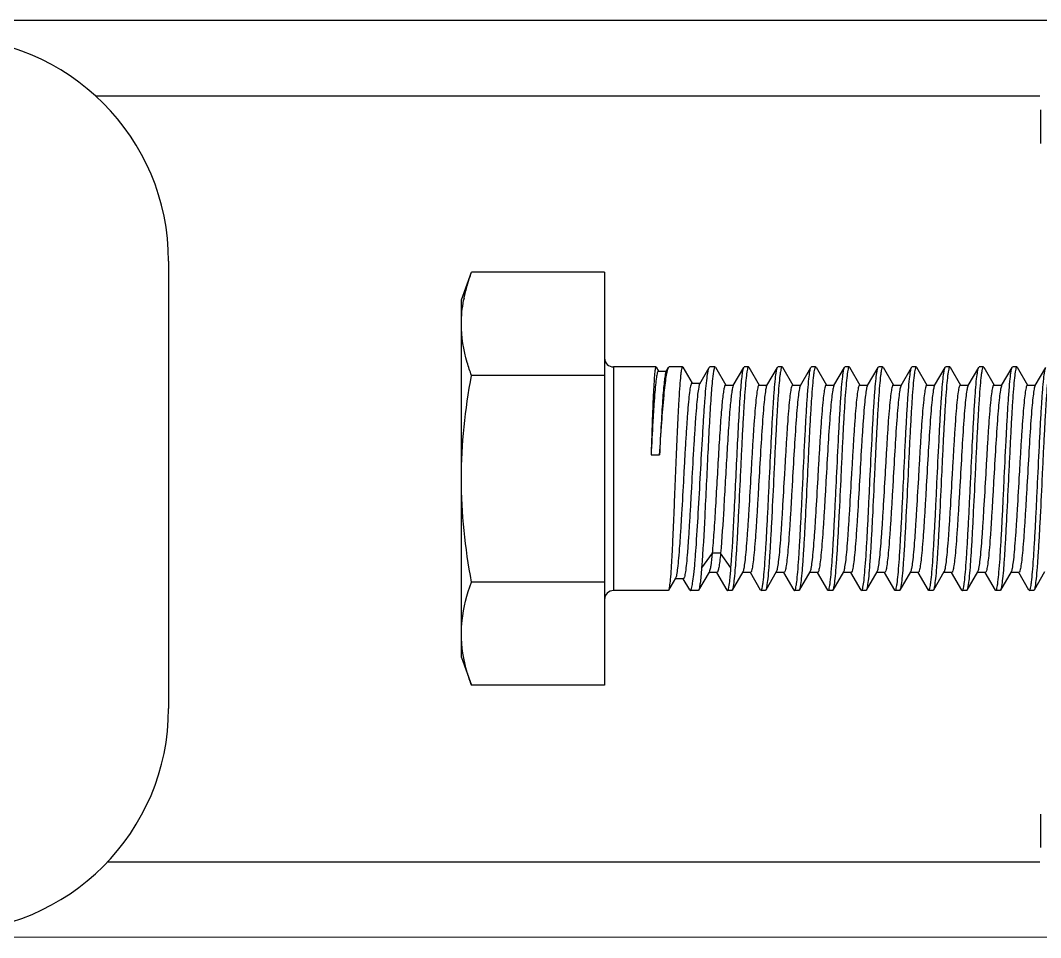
# Model space of a CAD drawing. Extents: x 27938 to 1507990, y 110129 to 923079.
# Drawn here: x 483823.4 to 484196.5, y 358025.1 to 358360.5 of the extents above; entities that cross this region are included whole.
import ezdxf

# ---------------------------------------------------------------- set-up
doc = ezdxf.new("R2010")
doc.units = 0
doc.header["$LTSCALE"] = 1000
doc.header["$MEASUREMENT"] = 0

msp = doc.modelspace()

# ---------------------------------------------------------------- linework, layer by layer
for p, q in [((484499.09, 358360.52), (483505.55, 358360.51)), ((484196.22, 358332.79), (483851.04, 358332.79)), ((484196.52, 358327.81), (484196.52, 358315.54)), ((483877.63, 358272.44), (483877.63, 358108.89)), ((483984.72, 358258.3), (483988.4, 358268.42)), ((484037.05, 358268.42), (483988.4, 358268.42)), ((484037.05, 358268.42), (484037.05, 358117.34)), ((483984.72, 358127.46), (483984.72, 358258.3)), ((484040.33, 358233.76), (484040.33, 358151.99)), ((484055.82, 358233.76), (484040.33, 358233.76)), ((484055.82, 358233.76), (484040.33, 358233.76)), ((484055.82, 358233.76), (484055.81, 358233.76)), ((484055.9, 358233.7), (484055.82, 358233.76)), ((484055.9, 358233.7), (484056.75, 358232.23)), ((484059.59, 358232.05), (484060.44, 358233.52)), ((484060.44, 358233.52), (484060.72, 358233.76)), ((484065.56, 358233.76), (484060.72, 358233.76)), ((484065.56, 358233.76), (484060.72, 358233.76)), ((484065.56, 358233.76), (484065.54, 358233.76)), ((484065.69, 358233.65), (484065.56, 358233.76)), ((484065.69, 358233.65), (484069.08, 358227.82)), ((484071.86, 358227.65), (484075.31, 358233.59)), ((484075.31, 358233.59), (484075.51, 358233.76)), ((484077.43, 358233.76), (484075.51, 358233.76)), ((484077.43, 358233.76), (484075.51, 358233.76)), ((484077.59, 358233.63), (484077.43, 358233.76)), ((484077.59, 358233.63), (484081.37, 358227.14)), ((484084.15, 358226.97), (484088, 358233.62)), ((484088, 358233.62), (484088.16, 358233.76)), ((484089.7, 358233.76), (484088.16, 358233.76)), ((484089.7, 358233.76), (484088.16, 358233.76)), ((484089.7, 358233.76), (484089.68, 358233.76)), ((484089.86, 358233.63), (484089.7, 358233.76)), ((484089.86, 358233.63), (484093.63, 358227.14)), ((484096.41, 358226.97), (484100.27, 358233.62)), ((484100.27, 358233.62), (484100.43, 358233.76)), ((484101.97, 358233.76), (484100.43, 358233.76)), ((484101.97, 358233.76), (484100.43, 358233.76)), ((484101.97, 358233.76), (484101.94, 358233.76)), ((484102.13, 358233.63), (484101.97, 358233.76)), ((484102.13, 358233.63), (484105.9, 358227.14)), ((484108.68, 358226.97), (484112.53, 358233.62)), ((484112.53, 358233.62), (484112.7, 358233.76)), ((484114.23, 358233.76), (484112.7, 358233.76)), ((484114.23, 358233.76), (484112.7, 358233.76)), ((484114.23, 358233.76), (484114.21, 358233.76)), ((484114.39, 358233.63), (484114.23, 358233.76)), ((484114.39, 358233.63), (484118.17, 358227.14)), ((484120.95, 358226.97), (484124.8, 358233.62)), ((484124.8, 358233.62), (484124.96, 358233.76)), ((484126.5, 358233.76), (484124.96, 358233.76)), ((484126.5, 358233.76), (484124.96, 358233.76)), ((484126.5, 358233.76), (484126.48, 358233.76)), ((484126.66, 358233.63), (484126.5, 358233.76)), ((484126.66, 358233.63), (484130.43, 358227.14)), ((484133.21, 358226.97), (484137.07, 358233.62)), ((484137.07, 358233.62), (484137.23, 358233.76)), ((484138.76, 358233.76), (484137.23, 358233.76)), ((484138.76, 358233.76), (484137.23, 358233.76)), ((484138.76, 358233.76), (484138.74, 358233.76)), ((484138.93, 358233.63), (484138.76, 358233.76)), ((484138.93, 358233.63), (484142.7, 358227.14)), ((484145.48, 358226.97), (484149.33, 358233.62)), ((484149.33, 358233.62), (484149.49, 358233.76)), ((484151.03, 358233.76), (484149.49, 358233.76)), ((484151.03, 358233.76), (484149.49, 358233.76)), ((484151.03, 358233.76), (484151.01, 358233.76)), ((484151.19, 358233.63), (484151.03, 358233.76)), ((484151.19, 358233.63), (484154.97, 358227.14)), ((484157.74, 358226.97), (484161.6, 358233.62)), ((484161.6, 358233.62), (484161.76, 358233.76)), ((484163.3, 358233.76), (484161.76, 358233.76)), ((484163.3, 358233.76), (484161.76, 358233.76)), ((484163.3, 358233.76), (484163.28, 358233.76)), ((484163.46, 358233.63), (484163.3, 358233.76)), ((484163.46, 358233.63), (484167.23, 358227.14)), ((484170.01, 358226.97), (484173.87, 358233.62)), ((484173.87, 358233.62), (484174.03, 358233.76)), ((484175.56, 358233.76), (484174.03, 358233.76)), ((484175.56, 358233.76), (484174.03, 358233.76)), ((484175.56, 358233.76), (484175.54, 358233.76)), ((484175.72, 358233.63), (484175.56, 358233.76)), ((484175.72, 358233.63), (484179.5, 358227.14)), ((484182.28, 358226.97), (484186.13, 358233.62)), ((484186.13, 358233.62), (484186.29, 358233.76)), ((484187.83, 358233.76), (484186.29, 358233.76)), ((484187.83, 358233.76), (484186.29, 358233.76)), ((484187.83, 358233.76), (484187.81, 358233.76)), ((484187.99, 358233.63), (484187.83, 358233.76)), ((484187.99, 358233.63), (484191.76, 358227.14)), ((484194.54, 358226.97), (484198.4, 358233.62)), ((484037.05, 358230.65), (483988.4, 358230.65)), ((484056.69, 358232.19), (484059.67, 358232.19)), ((484068.99, 358227.82), (484071.96, 358227.82)), ((484081.27, 358227.14), (484084.24, 358227.14)), ((484093.54, 358227.14), (484096.51, 358227.14)), ((484096.41, 358226.97), (484096.34, 358226.82)), ((484105.81, 358227.14), (484108.78, 358227.14)), ((484108.68, 358226.97), (484108.6, 358226.81)), ((484118.07, 358227.14), (484121.04, 358227.14)), ((484120.95, 358226.97), (484120.86, 358226.8)), ((484130.34, 358227.14), (484133.31, 358227.14)), ((484142.6, 358227.14), (484145.57, 358227.14)), ((484145.48, 358226.97), (484145.39, 358226.78)), ((484154.87, 358227.14), (484157.84, 358227.14)), ((484157.74, 358226.97), (484157.65, 358226.77)), ((484167.14, 358227.14), (484170.11, 358227.14)), ((484170.01, 358226.97), (484169.91, 358226.77)), ((484179.4, 358227.14), (484182.37, 358227.14)), ((484182.28, 358226.97), (484182.18, 358226.76)), ((484191.67, 358227.14), (484194.64, 358227.14)), ((484194.54, 358226.97), (484194.44, 358226.75)), ((484054.09, 358201.58), (484057.16, 358201.58)), ((484076.41, 358165.6), (484072.57, 358160.33)), ((484079.48, 358165.6), (484076.41, 358165.6)), ((484083.3, 358160.33), (484079.48, 358165.6)), ((484075.33, 358158.76), (484071.47, 358152.12)), ((484087.6, 358158.78), (484083.73, 358152.13)), ((484099.86, 358158.78), (484095.99, 358152.13)), ((484112.13, 358158.78), (484108.26, 358152.13)), ((484124.4, 358158.78), (484120.53, 358152.13)), ((484136.66, 358158.78), (484132.79, 358152.13)), ((484148.93, 358158.78), (484145.06, 358152.13)), ((484161.19, 358158.78), (484157.32, 358152.13)), ((484173.46, 358158.78), (484169.59, 358152.13)), ((484185.73, 358158.78), (484181.86, 358152.13)), ((484197.99, 358158.78), (484194.12, 358152.13)), ((484037.05, 358155.11), (483988.4, 358155.11)), ((484063.02, 358156.46), (484060.47, 358152.08)), ((484065.9, 358156.3), (484062.93, 358156.3)), ((484068.2, 358152.19), (484065.84, 358156.26)), ((484078.2, 358158.59), (484075.23, 358158.59)), ((484081.85, 358152.13), (484078.11, 358158.59)), ((484090.47, 358158.61), (484087.5, 358158.61)), ((484094.14, 358152.13), (484090.38, 358158.61)), ((484102.74, 358158.61), (484099.77, 358158.61)), ((484106.4, 358152.13), (484102.64, 358158.61)), ((484115, 358158.61), (484112.03, 358158.61)), ((484118.67, 358152.13), (484114.91, 358158.61)), ((484127.27, 358158.61), (484124.3, 358158.61)), ((484130.93, 358152.13), (484127.18, 358158.61)), ((484127.38, 358158.66), (484127.27, 358158.61)), ((484139.54, 358158.61), (484136.57, 358158.61)), ((484143.2, 358152.13), (484139.44, 358158.61)), ((484151.8, 358158.61), (484148.83, 358158.61)), ((484155.47, 358152.13), (484151.71, 358158.61)), ((484164.07, 358158.61), (484161.1, 358158.61)), ((484167.73, 358152.13), (484163.97, 358158.61)), ((484176.34, 358158.61), (484173.37, 358158.61)), ((484180, 358152.13), (484176.24, 358158.61)), ((484188.6, 358158.61), (484185.63, 358158.61)), ((484192.27, 358152.13), (484188.51, 358158.61)), ((484060.37, 358151.99), (484040.33, 358151.99)), ((484060.37, 358151.99), (484040.33, 358151.99)), ((484060.47, 358152.08), (484060.37, 358151.99)), ((484068.2, 358152.19), (484068.43, 358151.99)), ((484071.31, 358151.99), (484068.43, 358151.99)), ((484071.31, 358151.99), (484068.43, 358151.99)), ((484071.47, 358152.12), (484071.31, 358151.99)), ((484081.85, 358152.13), (484082.02, 358151.99)), ((484083.57, 358151.99), (484082.02, 358151.99)), ((484083.57, 358151.99), (484082.02, 358151.99)), ((484083.73, 358152.13), (484083.57, 358151.99)), ((484094.14, 358152.13), (484094.3, 358151.99)), ((484095.83, 358151.99), (484094.3, 358151.99)), ((484095.83, 358151.99), (484094.3, 358151.99)), ((484094.3, 358151.99), (484094.32, 358151.99)), ((484095.99, 358152.13), (484095.83, 358151.99)), ((484106.4, 358152.13), (484106.56, 358151.99)), ((484108.1, 358151.99), (484106.56, 358151.99)), ((484108.1, 358151.99), (484106.56, 358151.99)), ((484106.56, 358151.99), (484106.59, 358151.99)), ((484108.26, 358152.13), (484108.1, 358151.99)), ((484118.67, 358152.13), (484118.83, 358151.99)), ((484120.37, 358151.99), (484118.83, 358151.99)), ((484120.37, 358151.99), (484118.83, 358151.99)), ((484118.83, 358151.99), (484118.85, 358151.99)), ((484120.42, 358152), (484120.37, 358151.99)), ((484120.47, 358152.05), (484120.42, 358152)), ((484120.53, 358152.13), (484120.47, 358152.05)), ((484130.93, 358152.13), (484131.1, 358151.99)), ((484131.1, 358151.99), (484131.15, 358152)), ((484132.63, 358151.99), (484131.1, 358151.99)), ((484131.15, 358152), (484131.2, 358152.05)), ((484132.63, 358151.99), (484131.2, 358151.99)), ((484132.79, 358152.13), (484132.63, 358151.99)), ((484143.2, 358152.13), (484143.36, 358151.99)), ((484144.9, 358151.99), (484143.36, 358151.99)), ((484144.9, 358151.99), (484143.36, 358151.99)), ((484143.36, 358151.99), (484143.38, 358151.99)), ((484145.06, 358152.13), (484144.9, 358151.99)), ((484155.47, 358152.13), (484155.63, 358151.99)), ((484157.16, 358151.99), (484155.63, 358151.99)), ((484157.16, 358151.99), (484155.63, 358151.99)), ((484155.63, 358151.99), (484155.65, 358151.99)), ((484157.32, 358152.13), (484157.16, 358151.99)), ((484167.73, 358152.13), (484167.89, 358151.99)), ((484169.43, 358151.99), (484167.89, 358151.99)), ((484169.43, 358151.99), (484167.89, 358151.99)), ((484167.89, 358151.99), (484167.92, 358151.99)), ((484169.59, 358152.13), (484169.43, 358151.99)), ((484180, 358152.13), (484180.16, 358151.99)), ((484181.7, 358151.99), (484180.16, 358151.99)), ((484181.7, 358151.99), (484180.16, 358151.99)), ((484180.16, 358151.99), (484180.18, 358151.99)), ((484181.86, 358152.13), (484181.7, 358151.99)), ((484192.27, 358152.13), (484192.43, 358151.99)), ((484193.96, 358151.99), (484192.43, 358151.99)), ((484193.96, 358151.99), (484192.43, 358151.99)), ((484192.43, 358151.99), (484192.45, 358151.99)), ((484194.12, 358152.13), (484193.96, 358151.99)), ((483984.72, 358127.46), (483988.4, 358117.34)), ((484037.05, 358117.34), (483988.4, 358117.34)), ((484196.52, 358070.21), (484196.52, 358057.95)), ((484196.26, 358052.69), (483855.26, 358052.69)), ((484498.57, 358025.24), (483505.55, 358025.05))]:
    msp.add_line(p, q)
for centre, radius, start, end in [((483795.86, 358272.44), 81.78, 0, 90), ((484037.51, 358248.51), 52.86, 168.6931, 169.4725), ((484040.33, 358237.03), 3.27, 180, 270), ((484040.33, 358148.72), 3.27, 90, 180), ((483795.86, 358108.89), 81.78, 270, 0)]:
    msp.add_arc(centre, radius, start, end)
for points, knots in [([(483985.67, 358258.88), (483986.16, 358261.3), (483987.03, 358264.5), (483988.12, 358267.63), (483988.4, 358268.42)], [0, 0, 0, 0, 0.746895, 1, 1, 1, 1]), ([(483988.4, 358230.65), (483987.84, 358232.19), (483985.81, 358238.29), (483984.72, 358244.75), (483984.72, 358249.53)], [0, 0, 0, 0, 0.255696, 1, 1, 1, 1]), ([(484055.81, 358233.76), (484055.74, 358233.74), (484055.66, 358233.47), (484055.56, 358233.05), (484055.46, 358232.27), (484055.3, 358230.74), (484055.12, 358228.14), (484054.91, 358224.3), (484054.7, 358219.58), (484054.5, 358214.09), (484054.29, 358208.01), (484054.16, 358203.77), (484054.09, 358201.58)], [0, 0, 0, 0, 0.006463, 0.021259, 0.044741, 0.076818, 0.165921, 0.286162, 0.434178, 0.605806, 0.79621, 1, 1, 1, 1]), ([(484057.16, 358201.58), (484057.42, 358205.53), (484057.93, 358212.76), (484058.6, 358221.29), (484059.18, 358226.88), (484059.56, 358229.91), (484059.95, 358232.03), (484060.23, 358233.16), (484060.44, 358233.52)], [0, 0, 0, 0, 0.369025, 0.676578, 0.797829, 0.893394, 0.961137, 1, 1, 1, 1]), ([(484065.54, 358233.76), (484065.45, 358233.74), (484065.32, 358233.4), (484065.17, 358232.83), (484065.02, 358231.83), (484064.78, 358229.85), (484064.5, 358226.53), (484064.19, 358221.67), (484063.87, 358215.75), (484063.56, 358208.99), (484063.25, 358201.65), (484062.93, 358193.98), (484062.62, 358186.27), (484062.32, 358178.81), (484062.01, 358171.86), (484061.72, 358165.67), (484061.41, 358160.49), (484061.16, 358156.47), (484060.81, 358153.84), (484060.69, 358152.45), (484060.47, 358152.08)], [0, 0, 0, 0, 0.003479, 0.011119, 0.023138, 0.039478, 0.084569, 0.144819, 0.218054, 0.30161, 0.392438, 0.487225, 0.582511, 0.674818, 0.760772, 0.837237, 0.901428, 0.951015, 0.984221, 1, 1, 1, 1]), ([(484068.86, 358152.68), (484069.06, 358153.32), (484069.36, 358155.05), (484069.76, 358158.22), (484070.15, 358162.5), (484070.72, 358169.98), (484071.38, 358180.85), (484072.14, 358194.68), (484072.79, 358206.38), (484073.32, 358215.17), (484073.71, 358220.83), (484074.1, 358225.59), (484074.45, 358229.32), (484074.84, 358231.85), (484075.08, 358233.2), (484075.31, 358233.59)], [0, 0, 0, 0, 0.024854, 0.064557, 0.117968, 0.183425, 0.34188, 0.519926, 0.695025, 0.774452, 0.845022, 0.904492, 0.95099, 0.983092, 1, 1, 1, 1]), ([(484077.43, 358233.76), (484077.35, 358233.76), (484077.19, 358233.5), (484077.13, 358233.29), (484077.09, 358233.12)], [0, 0, 0, 0, 0.316243, 1, 1, 1, 1]), ([(484083.3, 358160.33), (484083.82, 358166.91), (484084.35, 358177.52), (484085.07, 358192.19), (484085.63, 358203.99), (484086.19, 358214.78), (484086.67, 358222.7), (484087.09, 358227.8), (484087.36, 358230.52), (484087.65, 358232.36), (484087.83, 358233.33), (484088, 358233.62)], [0, 0, 0, 0, 0.269192, 0.433946, 0.599559, 0.751167, 0.875181, 0.923254, 0.96054, 0.986252, 1, 1, 1, 1]), ([(484089.68, 358233.76), (484089.58, 358233.74), (484089.43, 358233.41), (484089.27, 358232.84), (484089.09, 358231.85), (484088.82, 358229.89), (484088.51, 358226.6), (484088.15, 358221.78), (484087.79, 358215.91), (484087.43, 358209.21), (484087.07, 358201.92), (484086.58, 358191.79), (484086.11, 358181.78), (484085.61, 358172.24), (484085.25, 358166.04), (484084.88, 358160.81), (484084.55, 358156.72), (484084.17, 358153.98), (484083.97, 358152.54), (484083.73, 358152.13)], [0, 0, 0, 0, 0.003606, 0.011247, 0.023194, 0.039404, 0.084092, 0.143784, 0.216355, 0.299204, 0.389343, 0.483517, 0.670349, 0.756272, 0.83299, 0.897744, 0.948219, 0.982646, 1, 1, 1, 1]), ([(484094.32, 358151.99), (484094.41, 358152.01), (484094.57, 358152.35), (484094.73, 358152.92), (484094.91, 358153.9), (484095.17, 358155.86), (484095.48, 358159.15), (484095.84, 358163.97), (484096.2, 358169.84), (484096.57, 358176.53), (484096.93, 358183.82), (484097.42, 358193.95), (484097.89, 358203.97), (484098.39, 358213.5), (484098.75, 358219.71), (484099.12, 358224.93), (484099.44, 358229.03), (484099.83, 358231.76), (484100.03, 358233.21), (484100.27, 358233.62)], [0, 0, 0, 0, 0.00361, 0.011255, 0.023205, 0.039416, 0.084097, 0.143781, 0.216343, 0.299178, 0.3893, 0.483456, 0.670274, 0.756195, 0.832914, 0.897676, 0.948169, 0.98262, 1, 1, 1, 1]), ([(484101.94, 358233.76), (484101.85, 358233.74), (484101.7, 358233.41), (484101.54, 358232.84), (484101.36, 358231.85), (484101.09, 358229.89), (484100.78, 358226.6), (484100.42, 358221.78), (484100.06, 358215.92), (484099.7, 358209.22), (484099.33, 358201.92), (484098.85, 358191.79), (484098.37, 358181.78), (484097.87, 358172.24), (484097.51, 358166.04), (484097.15, 358160.81), (484096.82, 358156.72), (484096.43, 358153.98), (484096.23, 358152.54), (484095.99, 358152.13)], [0, 0, 0, 0, 0.003604, 0.011244, 0.023189, 0.039398, 0.084081, 0.143773, 0.216344, 0.29919, 0.389328, 0.483502, 0.67034, 0.756263, 0.832984, 0.89774, 0.948217, 0.982646, 1, 1, 1, 1]), ([(484106.59, 358151.99), (484106.68, 358152.01), (484106.83, 358152.35), (484106.99, 358152.92), (484107.17, 358153.9), (484107.44, 358155.86), (484107.75, 358159.15), (484108.11, 358163.97), (484108.47, 358169.84), (484108.83, 358176.54), (484109.2, 358183.83), (484109.68, 358193.95), (484110.16, 358203.97), (484110.66, 358213.5), (484111.01, 358219.71), (484111.38, 358224.93), (484111.71, 358229.03), (484112.1, 358231.76), (484112.3, 358233.21), (484112.53, 358233.62)], [0, 0, 0, 0, 0.003611, 0.011257, 0.023206, 0.039418, 0.084102, 0.143788, 0.216352, 0.299187, 0.389308, 0.483466, 0.670283, 0.7562, 0.832918, 0.897681, 0.948172, 0.982621, 1, 1, 1, 1]), ([(484114.21, 358233.76), (484114.11, 358233.74), (484113.96, 358233.41), (484113.8, 358232.84), (484113.62, 358231.85), (484113.36, 358229.89), (484113.04, 358226.6), (484112.69, 358221.78), (484112.33, 358215.92), (484111.96, 358209.22), (484111.6, 358201.92), (484111.11, 358191.79), (484110.64, 358181.78), (484110.14, 358172.24), (484109.78, 358166.04), (484109.41, 358160.81), (484109.09, 358156.72), (484108.7, 358153.98), (484108.5, 358152.54), (484108.26, 358152.13)], [0, 0, 0, 0, 0.003606, 0.011247, 0.023192, 0.039401, 0.084085, 0.143776, 0.216348, 0.299195, 0.38933, 0.483503, 0.670342, 0.756264, 0.832982, 0.897739, 0.948217, 0.982647, 1, 1, 1, 1]), ([(484118.85, 358151.99), (484118.95, 358152.01), (484119.1, 358152.35), (484119.26, 358152.92), (484119.44, 358153.9), (484119.7, 358155.86), (484120.02, 358159.15), (484120.37, 358163.97), (484120.73, 358169.84), (484121.1, 358176.54), (484121.46, 358183.83), (484121.95, 358193.95), (484122.42, 358203.97), (484122.92, 358213.5), (484123.28, 358219.71), (484123.65, 358224.93), (484123.97, 358229.03), (484124.36, 358231.76), (484124.56, 358233.21), (484124.8, 358233.62)], [0, 0, 0, 0, 0.00361, 0.011255, 0.023204, 0.039415, 0.0841, 0.143787, 0.21635, 0.299184, 0.389308, 0.483468, 0.670284, 0.7562, 0.83292, 0.897683, 0.948173, 0.982621, 1, 1, 1, 1]), ([(484126.48, 358233.76), (484126.38, 358233.74), (484126.23, 358233.41), (484126.07, 358232.84), (484125.89, 358231.85), (484125.62, 358229.89), (484125.31, 358226.61), (484124.95, 358221.79), (484124.59, 358215.92), (484124.23, 358209.22), (484123.87, 358201.93), (484123.38, 358191.8), (484122.91, 358181.78), (484122.41, 358172.25), (484122.05, 358166.04), (484121.68, 358160.81), (484121.35, 358156.72), (484120.96, 358153.98), (484120.76, 358152.54), (484120.53, 358152.13)], [0, 0, 0, 0, 0.003598, 0.011231, 0.023168, 0.039371, 0.084041, 0.143721, 0.216288, 0.299135, 0.389272, 0.483446, 0.670301, 0.756235, 0.832961, 0.897725, 0.94821, 0.982644, 1, 1, 1, 1]), ([(484131.2, 358152.05), (484131.3, 358152.16), (484131.43, 358152.55), (484131.71, 358153.75), (484132, 358156.14), (484132.35, 358159.93), (484132.7, 358164.88), (484133.06, 358170.82), (484133.42, 358177.53), (484133.77, 358184.77), (484134.25, 358194.77), (484134.72, 358204.62), (484135.21, 358213.97), (484135.57, 358220.04), (484135.93, 358225.14), (484136.25, 358229.14), (484136.63, 358231.81), (484136.83, 358233.22), (484137.07, 358233.62)], [0, 0, 0, 0, 0.005244, 0.014609, 0.045815, 0.092875, 0.154195, 0.22765, 0.310678, 0.400368, 0.493572, 0.677434, 0.761652, 0.836715, 0.899999, 0.949307, 0.982964, 1, 1, 1, 1]), ([(484138.74, 358233.76), (484138.65, 358233.74), (484138.49, 358233.41), (484138.34, 358232.84), (484138.16, 358231.85), (484137.89, 358229.89), (484137.58, 358226.6), (484137.22, 358221.78), (484136.86, 358215.91), (484136.5, 358209.21), (484136.13, 358201.92), (484135.65, 358191.79), (484135.17, 358181.78), (484134.67, 358172.24), (484134.31, 358166.04), (484133.94, 358160.81), (484133.62, 358156.72), (484133.23, 358153.98), (484133.03, 358152.54), (484132.79, 358152.13)], [0, 0, 0, 0, 0.003608, 0.011251, 0.0232, 0.039412, 0.0841, 0.143792, 0.216367, 0.299219, 0.389359, 0.483531, 0.670361, 0.756279, 0.832994, 0.897747, 0.94822, 0.982647, 1, 1, 1, 1]), ([(484143.38, 358151.99), (484143.48, 358152.01), (484143.63, 358152.35), (484143.79, 358152.92), (484143.97, 358153.9), (484144.24, 358155.86), (484144.55, 358159.15), (484144.91, 358163.97), (484145.27, 358169.84), (484145.63, 358176.53), (484146, 358183.82), (484146.48, 358193.95), (484146.95, 358203.97), (484147.45, 358213.5), (484147.81, 358219.71), (484148.18, 358224.93), (484148.51, 358229.03), (484148.9, 358231.76), (484149.1, 358233.21), (484149.33, 358233.62)], [0, 0, 0, 0, 0.00361, 0.011255, 0.023204, 0.039414, 0.084096, 0.14378, 0.216342, 0.299175, 0.389295, 0.483453, 0.670272, 0.756195, 0.832918, 0.89768, 0.94817, 0.98262, 1, 1, 1, 1]), ([(484151.01, 358233.76), (484150.91, 358233.74), (484150.76, 358233.41), (484150.6, 358232.84), (484150.42, 358231.85), (484150.16, 358229.89), (484149.84, 358226.6), (484149.49, 358221.78), (484149.13, 358215.92), (484148.76, 358209.22), (484148.4, 358201.93), (484147.91, 358191.8), (484147.44, 358181.78), (484146.94, 358172.24), (484146.58, 358166.04), (484146.21, 358160.81), (484145.89, 358156.72), (484145.5, 358153.98), (484145.3, 358152.54), (484145.06, 358152.13)], [0, 0, 0, 0, 0.003605, 0.011245, 0.02319, 0.039398, 0.084078, 0.143767, 0.216337, 0.299182, 0.389315, 0.483487, 0.670329, 0.756258, 0.83298, 0.897737, 0.948214, 0.982645, 1, 1, 1, 1]), ([(484155.65, 358151.99), (484155.75, 358152.01), (484155.9, 358152.35), (484156.06, 358152.92), (484156.24, 358153.9), (484156.5, 358155.86), (484156.82, 358159.15), (484157.17, 358163.97), (484157.53, 358169.84), (484157.9, 358176.54), (484158.26, 358183.83), (484158.75, 358193.96), (484159.22, 358203.97), (484159.72, 358213.5), (484160.08, 358219.71), (484160.45, 358224.93), (484160.77, 358229.03), (484161.16, 358231.77), (484161.36, 358233.21), (484161.6, 358233.62)], [0, 0, 0, 0, 0.003613, 0.011261, 0.023214, 0.039428, 0.084117, 0.143805, 0.21637, 0.299211, 0.389338, 0.483496, 0.670304, 0.756216, 0.832931, 0.89769, 0.948176, 0.982622, 1, 1, 1, 1]), ([(484163.28, 358233.76), (484163.18, 358233.74), (484163.03, 358233.41), (484162.87, 358232.84), (484162.69, 358231.85), (484162.42, 358229.89), (484162.11, 358226.6), (484161.75, 358221.78), (484161.39, 358215.91), (484161.03, 358209.21), (484160.66, 358201.92), (484160.18, 358191.79), (484159.7, 358181.78), (484159.2, 358172.24), (484158.85, 358166.04), (484158.48, 358160.81), (484158.15, 358156.72), (484157.76, 358153.98), (484157.56, 358152.54), (484157.32, 358152.13)], [0, 0, 0, 0, 0.003606, 0.011248, 0.023195, 0.039406, 0.084093, 0.143786, 0.216358, 0.299206, 0.389346, 0.483519, 0.670351, 0.756273, 0.832991, 0.897744, 0.948219, 0.982646, 1, 1, 1, 1]), ([(484167.92, 358151.99), (484168.01, 358152.01), (484168.17, 358152.35), (484168.32, 358152.92), (484168.5, 358153.9), (484168.77, 358155.86), (484169.08, 358159.15), (484169.44, 358163.97), (484169.8, 358169.84), (484170.16, 358176.53), (484170.53, 358183.82), (484171.01, 358193.95), (484171.49, 358203.97), (484171.99, 358213.5), (484172.35, 358219.71), (484172.71, 358224.93), (484173.04, 358229.03), (484173.43, 358231.76), (484173.63, 358233.21), (484173.87, 358233.62)], [0, 0, 0, 0, 0.00361, 0.011255, 0.023204, 0.039415, 0.084097, 0.14378, 0.216342, 0.299177, 0.389299, 0.483455, 0.670274, 0.756194, 0.832913, 0.897676, 0.948169, 0.98262, 1, 1, 1, 1]), ([(484175.54, 358233.76), (484175.45, 358233.74), (484175.29, 358233.41), (484175.13, 358232.84), (484174.96, 358231.85), (484174.69, 358229.89), (484174.38, 358226.6), (484174.02, 358221.78), (484173.66, 358215.92), (484173.29, 358209.22), (484172.93, 358201.92), (484172.44, 358191.79), (484171.97, 358181.78), (484171.47, 358172.24), (484171.11, 358166.04), (484170.74, 358160.81), (484170.42, 358156.72), (484170.03, 358153.98), (484169.83, 358152.54), (484169.59, 358152.13)], [0, 0, 0, 0, 0.003605, 0.011245, 0.02319, 0.039399, 0.084083, 0.143774, 0.216346, 0.299192, 0.389329, 0.483503, 0.670341, 0.756263, 0.832983, 0.89774, 0.948218, 0.982646, 1, 1, 1, 1]), ([(484180.18, 358151.99), (484180.28, 358152.01), (484180.43, 358152.35), (484180.59, 358152.92), (484180.77, 358153.9), (484181.04, 358155.86), (484181.35, 358159.15), (484181.71, 358163.97), (484182.07, 358169.84), (484182.43, 358176.54), (484182.79, 358183.83), (484183.28, 358193.95), (484183.75, 358203.97), (484184.25, 358213.5), (484184.61, 358219.71), (484184.98, 358224.93), (484185.3, 358229.03), (484185.69, 358231.76), (484185.89, 358233.21), (484186.13, 358233.62)], [0, 0, 0, 0, 0.003611, 0.011257, 0.023206, 0.039418, 0.084102, 0.143789, 0.216352, 0.299187, 0.389308, 0.483467, 0.670284, 0.756201, 0.832919, 0.897682, 0.948173, 0.982621, 1, 1, 1, 1]), ([(484187.81, 358233.76), (484187.71, 358233.74), (484187.56, 358233.41), (484187.4, 358232.84), (484187.22, 358231.85), (484186.96, 358229.89), (484186.64, 358226.6), (484186.29, 358221.78), (484185.92, 358215.92), (484185.56, 358209.22), (484185.2, 358201.92), (484184.71, 358191.79), (484184.24, 358181.78), (484183.74, 358172.24), (484183.38, 358166.04), (484183.01, 358160.81), (484182.69, 358156.72), (484182.3, 358153.98), (484182.1, 358152.54), (484181.86, 358152.13)], [0, 0, 0, 0, 0.003606, 0.011247, 0.023193, 0.039402, 0.084085, 0.143776, 0.216348, 0.299195, 0.389329, 0.483501, 0.670341, 0.756263, 0.832981, 0.897738, 0.948217, 0.982646, 1, 1, 1, 1]), ([(484192.45, 358151.99), (484192.55, 358152.01), (484192.7, 358152.35), (484192.86, 358152.92), (484193.04, 358153.9), (484193.3, 358155.86), (484193.62, 358159.15), (484193.97, 358163.97), (484194.33, 358169.84), (484194.7, 358176.54), (484195.06, 358183.83), (484195.55, 358193.95), (484196.02, 358203.97), (484196.52, 358213.5), (484196.88, 358219.71), (484197.25, 358224.93), (484197.57, 358229.03), (484197.96, 358231.76), (484198.16, 358233.21), (484198.4, 358233.62)], [0, 0, 0, 0, 0.003609, 0.011254, 0.023203, 0.039414, 0.084098, 0.143785, 0.216348, 0.299182, 0.389306, 0.483467, 0.670283, 0.7562, 0.83292, 0.897683, 0.948173, 0.982621, 1, 1, 1, 1]), ([(484200.07, 358233.76), (484199.98, 358233.74), (484199.83, 358233.41), (484199.67, 358232.84), (484199.49, 358231.85), (484199.22, 358229.89), (484198.91, 358226.6), (484198.55, 358221.78), (484198.19, 358215.92), (484197.83, 358209.22), (484197.46, 358201.93), (484196.98, 358191.8), (484196.5, 358181.78), (484196, 358172.24), (484195.64, 358166.04), (484195.28, 358160.81), (484194.95, 358156.72), (484194.56, 358153.98), (484194.36, 358152.54), (484194.12, 358152.13)], [0, 0, 0, 0, 0.003605, 0.011246, 0.023191, 0.0394, 0.084081, 0.143769, 0.21634, 0.299187, 0.389322, 0.483492, 0.670333, 0.756258, 0.832977, 0.897734, 0.948214, 0.982646, 1, 1, 1, 1]), ([(484056.69, 358232.19), (484056.61, 358232.19), (484056.46, 358231.97), (484056.24, 358231.26), (484055.95, 358229.61), (484055.66, 358226.95), (484055.34, 358223.29), (484055.03, 358218.79), (484054.59, 358211.46), (484054.29, 358205.64), (484054.09, 358201.58)], [0, 0, 0, 0, 0.007029, 0.021662, 0.076602, 0.165188, 0.285057, 0.432865, 0.604499, 1, 1, 1, 1]), ([(484059.59, 358232.05), (484059.41, 358231.74), (484059.22, 358230.71), (484058.91, 358228.78), (484058.63, 358225.92), (484058.33, 358222.27), (484058.04, 358217.88), (484057.63, 358210.9), (484057.35, 358205.4), (484057.16, 358201.58)], [0, 0, 0, 0, 0.03477, 0.099862, 0.194036, 0.315014, 0.459836, 0.624963, 1, 1, 1, 1]), ([(484077.09, 358233.12), (484076.76, 358231.91), (484076.42, 358228.38), (484075.86, 358221.82), (484075.35, 358212.83), (484074.81, 358202.19), (484074.27, 358190.78), (484073.58, 358176.74), (484073.06, 358166.6), (484072.57, 358160.33)], [0, 0, 0, 0, 0.051689, 0.144713, 0.271544, 0.421712, 0.582779, 0.741399, 1, 1, 1, 1]), ([(484068.99, 358227.82), (484068.9, 358227.82), (484068.72, 358227.56), (484068.47, 358226.72), (484068.14, 358224.79), (484067.8, 358221.68), (484067.43, 358217.45), (484067.07, 358212.32), (484066.7, 358206.44), (484066.33, 358200.06), (484065.85, 358191.19), (484065.37, 358182.44), (484064.87, 358174.11), (484064.52, 358168.7), (484064.15, 358164.13), (484063.82, 358160.54), (484063.45, 358158.12), (484063.24, 358156.83), (484063.02, 358156.46)], [0, 0, 0, 0, 0.003512, 0.010895, 0.03862, 0.083116, 0.142813, 0.21551, 0.298517, 0.388779, 0.482991, 0.669589, 0.75528, 0.831778, 0.896415, 0.946979, 0.981812, 1, 1, 1, 1]), ([(484071.86, 358227.65), (484071.64, 358227.26), (484071.41, 358225.92), (484071.03, 358223.41), (484070.69, 358219.71), (484070.32, 358215.02), (484069.95, 358209.49), (484069.45, 358201.07), (484068.97, 358192.27), (484068.49, 358183.42), (484068.12, 358177.1), (484067.76, 358171.33), (484067.4, 358166.32), (484067.05, 358162.21), (484066.72, 358159.21), (484066.4, 358157.35), (484066.16, 358156.55), (484065.98, 358156.3), (484065.9, 358156.3)], [0, 0, 0, 0, 0.018969, 0.055155, 0.107429, 0.173883, 0.252061, 0.339075, 0.526651, 0.6204, 0.709614, 0.791122, 0.862062, 0.919981, 0.962927, 0.989567, 0.996641, 1, 1, 1, 1]), ([(484081.27, 358227.14), (484081.1, 358227.14), (484080.85, 358226.38), (484080.61, 358225.3), (484080.31, 358223.2), (484080.03, 358220.5), (484079.73, 358217.07), (484079.31, 358211.45), (484078.81, 358203.47), (484078.23, 358193.33), (484077.65, 358183.15), (484077.08, 358173.9), (484076.65, 358168.16), (484076.41, 358165.6)], [0, 0, 0, 0, 0.008312, 0.028859, 0.061939, 0.106893, 0.162683, 0.227987, 0.380684, 0.550376, 0.720797, 0.875605, 1, 1, 1, 1]), ([(484084.15, 358226.97), (484083.99, 358226.71), (484083.79, 358225.85), (484083.51, 358224.24), (484083.24, 358221.92), (484082.82, 358217.61), (484082.34, 358210.96), (484081.79, 358201.94), (484081.23, 358192.1), (484080.52, 358179.9), (484079.99, 358171.07), (484079.48, 358165.6)], [0, 0, 0, 0, 0.015086, 0.041871, 0.07998, 0.128634, 0.253127, 0.404426, 0.569162, 0.732754, 1, 1, 1, 1]), ([(484093.54, 358227.14), (484093.46, 358227.14), (484093.28, 358226.9), (484093.04, 358226.11), (484092.71, 358224.3), (484092.38, 358221.38), (484092.02, 358217.39), (484091.66, 358212.54), (484091.29, 358206.97), (484090.93, 358200.9), (484090.45, 358192.42), (484089.97, 358184.03), (484089.47, 358176.01), (484089.11, 358170.76), (484088.75, 358166.31), (484088.41, 358162.81), (484088.04, 358160.42), (484087.82, 358159.15), (484087.6, 358158.78)], [0, 0, 0, 0, 0.003515, 0.010772, 0.037949, 0.081609, 0.140308, 0.211978, 0.294061, 0.383612, 0.477415, 0.664253, 0.750571, 0.827952, 0.893624, 0.945254, 0.981055, 1, 1, 1, 1]), ([(484096.34, 358226.82), (484096.14, 358226.35), (484095.9, 358224.97), (484095.54, 358222.39), (484095.2, 358218.76), (484094.69, 358212.26), (484094.1, 358202.74), (484093.53, 358192.64), (484093.05, 358184.28), (484092.69, 358178.32), (484092.33, 358172.87), (484091.98, 358168.12), (484091.62, 358164.23), (484091.29, 358161.38), (484090.97, 358159.61), (484090.73, 358158.84), (484090.55, 358158.61), (484090.47, 358158.61)], [0, 0, 0, 0, 0.022133, 0.060618, 0.114292, 0.181331, 0.345799, 0.531244, 0.623802, 0.711913, 0.792495, 0.862731, 0.920179, 0.962872, 0.989439, 0.99654, 1, 1, 1, 1]), ([(484105.81, 358227.14), (484105.72, 358227.14), (484105.55, 358226.9), (484105.3, 358226.11), (484104.98, 358224.3), (484104.64, 358221.38), (484104.28, 358217.39), (484103.92, 358212.54), (484103.56, 358206.97), (484103.2, 358200.9), (484102.71, 358192.42), (484102.24, 358184.03), (484101.74, 358176.01), (484101.38, 358170.76), (484101.02, 358166.31), (484100.68, 358162.81), (484100.31, 358160.42), (484100.08, 358159.15), (484099.86, 358158.78)], [0, 0, 0, 0, 0.003515, 0.010772, 0.037949, 0.081609, 0.140308, 0.211978, 0.294061, 0.383612, 0.477415, 0.664253, 0.750571, 0.827952, 0.893624, 0.945254, 0.981055, 1, 1, 1, 1]), ([(484108.6, 358226.81), (484108.41, 358226.34), (484108.16, 358224.95), (484107.8, 358222.36), (484107.46, 358218.73), (484106.95, 358212.23), (484106.36, 358202.71), (484105.79, 358192.61), (484105.31, 358184.26), (484104.95, 358178.3), (484104.59, 358172.85), (484104.24, 358168.11), (484103.89, 358164.23), (484103.56, 358161.37), (484103.23, 358159.61), (484102.99, 358158.84), (484102.82, 358158.61), (484102.74, 358158.61)], [0, 0, 0, 0, 0.022272, 0.060873, 0.114636, 0.181733, 0.346234, 0.531618, 0.624122, 0.712171, 0.792687, 0.862862, 0.920257, 0.962907, 0.989448, 0.996542, 1, 1, 1, 1]), ([(484118.07, 358227.14), (484117.99, 358227.14), (484117.81, 358226.9), (484117.57, 358226.11), (484117.24, 358224.3), (484116.91, 358221.38), (484116.55, 358217.39), (484116.19, 358212.54), (484115.83, 358206.97), (484115.46, 358200.9), (484114.98, 358192.42), (484114.5, 358184.03), (484114.01, 358176.01), (484113.65, 358170.76), (484113.28, 358166.31), (484112.95, 358162.81), (484112.58, 358160.42), (484112.35, 358159.15), (484112.13, 358158.78)], [0, 0, 0, 0, 0.003515, 0.010772, 0.037949, 0.081609, 0.140308, 0.211978, 0.294061, 0.383612, 0.477416, 0.664253, 0.750571, 0.827952, 0.893624, 0.945254, 0.981055, 1, 1, 1, 1]), ([(484120.86, 358226.8), (484120.67, 358226.32), (484120.42, 358224.93), (484120.07, 358222.34), (484119.73, 358218.7), (484119.22, 358212.19), (484118.63, 358202.68), (484118.06, 358192.58), (484117.58, 358184.23), (484117.22, 358178.28), (484116.86, 358172.84), (484116.51, 358168.1), (484116.15, 358164.22), (484115.82, 358161.37), (484115.5, 358159.61), (484115.26, 358158.84), (484115.08, 358158.61), (484115, 358158.61)], [0, 0, 0, 0, 0.022411, 0.061128, 0.114979, 0.182135, 0.346668, 0.531991, 0.624441, 0.712428, 0.79288, 0.862992, 0.920333, 0.962942, 0.989457, 0.996545, 1, 1, 1, 1]), ([(484130.34, 358227.14), (484130.26, 358227.14), (484130.08, 358226.9), (484129.84, 358226.11), (484129.51, 358224.3), (484129.18, 358221.38), (484128.82, 358217.39), (484128.46, 358212.54), (484128.09, 358206.97), (484127.73, 358200.9), (484127.24, 358192.43), (484126.77, 358184.03), (484126.27, 358176.01), (484125.91, 358170.76), (484125.55, 358166.31), (484125.21, 358162.81), (484124.84, 358160.42), (484124.61, 358159.15), (484124.4, 358158.78)], [0, 0, 0, 0, 0.003515, 0.010771, 0.037948, 0.081607, 0.140304, 0.211972, 0.294053, 0.383603, 0.477405, 0.664241, 0.750559, 0.82794, 0.893613, 0.945246, 0.981049, 1, 1, 1, 1]), ([(484133.21, 358226.97), (484133, 358226.61), (484132.77, 358225.37), (484132.41, 358223.06), (484132.08, 358219.66), (484131.72, 358215.34), (484131.37, 358210.24), (484130.88, 358202.42), (484130.3, 358192.16), (484129.72, 358181.94), (484129.22, 358174.25), (484128.87, 358169.31), (484128.51, 358165.22), (484128.2, 358162.03), (484127.81, 358160.02), (484127.62, 358158.9), (484127.38, 358158.66)], [0, 0, 0, 0, 0.018521, 0.053335, 0.103489, 0.167313, 0.24262, 0.326812, 0.509979, 0.691635, 0.773988, 0.846813, 0.907599, 0.95427, 0.985299, 1, 1, 1, 1]), ([(484142.6, 358227.14), (484142.52, 358227.14), (484142.34, 358226.9), (484142.1, 358226.11), (484141.78, 358224.3), (484141.44, 358221.38), (484141.08, 358217.39), (484140.72, 358212.54), (484140.36, 358206.97), (484140, 358200.9), (484139.51, 358192.42), (484139.04, 358184.03), (484138.54, 358176.01), (484138.18, 358170.76), (484137.81, 358166.31), (484137.48, 358162.81), (484137.11, 358160.42), (484136.88, 358159.15), (484136.66, 358158.78)], [0, 0, 0, 0, 0.003516, 0.010771, 0.037949, 0.081609, 0.140308, 0.211978, 0.294061, 0.383613, 0.477416, 0.664254, 0.750571, 0.827952, 0.893624, 0.945254, 0.981055, 1, 1, 1, 1]), ([(484145.39, 358226.78), (484145.2, 358226.3), (484144.95, 358224.9), (484144.6, 358222.29), (484144.25, 358218.64), (484143.74, 358212.13), (484143.16, 358202.61), (484142.59, 358192.52), (484142.11, 358184.18), (484141.75, 358178.24), (484141.39, 358172.81), (484141.04, 358168.08), (484140.68, 358164.21), (484140.35, 358161.37), (484140.03, 358159.61), (484139.79, 358158.84), (484139.62, 358158.61), (484139.54, 358158.61)], [0, 0, 0, 0, 0.022688, 0.061638, 0.115664, 0.182937, 0.347534, 0.532736, 0.625078, 0.712941, 0.793264, 0.863253, 0.920487, 0.963013, 0.989475, 0.996549, 1, 1, 1, 1]), ([(484154.87, 358227.14), (484154.79, 358227.14), (484154.61, 358226.9), (484154.37, 358226.11), (484154.04, 358224.3), (484153.71, 358221.38), (484153.35, 358217.39), (484152.99, 358212.54), (484152.63, 358206.97), (484152.26, 358200.9), (484151.78, 358192.42), (484151.3, 358184.03), (484150.8, 358176.01), (484150.45, 358170.76), (484150.08, 358166.31), (484149.75, 358162.81), (484149.37, 358160.42), (484149.15, 358159.15), (484148.93, 358158.78)], [0, 0, 0, 0, 0.003516, 0.010771, 0.037949, 0.081609, 0.140308, 0.211978, 0.294061, 0.383613, 0.477416, 0.664254, 0.750571, 0.827952, 0.893624, 0.945254, 0.981055, 1, 1, 1, 1]), ([(484157.65, 358226.77), (484157.46, 358226.29), (484157.21, 358224.88), (484156.86, 358222.26), (484156.52, 358218.61), (484156.01, 358212.09), (484155.42, 358202.58), (484154.85, 358192.49), (484154.37, 358184.16), (484154.01, 358178.22), (484153.66, 358172.79), (484153.3, 358168.07), (484152.95, 358164.2), (484152.62, 358161.36), (484152.3, 358159.61), (484152.06, 358158.84), (484151.88, 358158.61), (484151.8, 358158.61)], [0, 0, 0, 0, 0.022827, 0.061892, 0.116006, 0.183337, 0.347966, 0.533107, 0.625396, 0.713197, 0.793455, 0.863383, 0.920563, 0.963048, 0.989484, 0.996552, 1, 1, 1, 1]), ([(484167.14, 358227.14), (484167.06, 358227.14), (484166.88, 358226.9), (484166.63, 358226.11), (484166.31, 358224.3), (484165.97, 358221.38), (484165.61, 358217.39), (484165.26, 358212.54), (484164.89, 358206.97), (484164.53, 358200.9), (484164.04, 358192.42), (484163.57, 358184.03), (484163.07, 358176.01), (484162.71, 358170.76), (484162.35, 358166.31), (484162.01, 358162.81), (484161.64, 358160.42), (484161.41, 358159.15), (484161.19, 358158.78)], [0, 0, 0, 0, 0.003516, 0.010771, 0.037949, 0.081609, 0.140308, 0.211978, 0.294061, 0.383613, 0.477416, 0.664254, 0.750571, 0.827952, 0.893624, 0.945254, 0.981055, 1, 1, 1, 1]), ([(484169.91, 358226.77), (484169.73, 358226.28), (484169.48, 358224.86), (484169.12, 358222.24), (484168.78, 358218.58), (484168.27, 358212.06), (484167.68, 358202.54), (484167.11, 358192.46), (484166.64, 358184.13), (484166.28, 358178.2), (484165.92, 358172.78), (484165.57, 358168.06), (484165.21, 358164.19), (484164.88, 358161.36), (484164.56, 358159.61), (484164.32, 358158.84), (484164.15, 358158.61), (484164.07, 358158.61)], [0, 0, 0, 0, 0.022966, 0.062146, 0.116347, 0.183737, 0.348398, 0.533478, 0.625714, 0.713453, 0.793647, 0.863513, 0.92064, 0.963083, 0.989493, 0.996554, 1, 1, 1, 1]), ([(484179.4, 358227.14), (484179.32, 358227.14), (484179.14, 358226.9), (484178.9, 358226.11), (484178.57, 358224.3), (484178.24, 358221.38), (484177.88, 358217.39), (484177.52, 358212.54), (484177.16, 358206.97), (484176.79, 358200.9), (484176.31, 358192.42), (484175.84, 358184.03), (484175.34, 358176.01), (484174.98, 358170.76), (484174.61, 358166.31), (484174.28, 358162.81), (484173.91, 358160.42), (484173.68, 358159.15), (484173.46, 358158.78)], [0, 0, 0, 0, 0.003516, 0.010771, 0.037949, 0.081609, 0.140308, 0.211978, 0.294061, 0.383613, 0.477416, 0.664254, 0.750571, 0.827952, 0.893624, 0.945254, 0.981055, 1, 1, 1, 1]), ([(484182.18, 358226.76), (484181.99, 358226.26), (484181.74, 358224.85), (484181.39, 358222.21), (484181.05, 358218.54), (484180.54, 358212.02), (484179.95, 358202.51), (484179.38, 358192.43), (484178.9, 358184.11), (484178.54, 358178.18), (484178.19, 358172.76), (484177.83, 358168.05), (484177.48, 358164.19), (484177.15, 358161.36), (484176.83, 358159.61), (484176.59, 358158.84), (484176.42, 358158.61), (484176.34, 358158.61)], [0, 0, 0, 0, 0.023104, 0.0624, 0.116688, 0.184136, 0.348829, 0.533848, 0.62603, 0.713708, 0.793837, 0.863642, 0.920716, 0.963118, 0.989503, 0.996556, 1, 1, 1, 1]), ([(484191.67, 358227.14), (484191.59, 358227.14), (484191.41, 358226.9), (484191.17, 358226.11), (484190.84, 358224.3), (484190.51, 358221.38), (484190.15, 358217.39), (484189.79, 358212.54), (484189.43, 358206.97), (484189.06, 358200.9), (484188.58, 358192.42), (484188.1, 358184.03), (484187.6, 358176.01), (484187.24, 358170.76), (484186.88, 358166.31), (484186.54, 358162.81), (484186.17, 358160.42), (484185.95, 358159.15), (484185.73, 358158.78)], [0, 0, 0, 0, 0.003516, 0.010771, 0.037949, 0.081609, 0.140308, 0.211978, 0.294061, 0.383613, 0.477416, 0.664254, 0.750571, 0.827952, 0.893624, 0.945254, 0.981055, 1, 1, 1, 1]), ([(484194.44, 358226.75), (484194.25, 358226.25), (484194, 358224.83), (484193.65, 358222.19), (484193.31, 358218.51), (484192.8, 358211.99), (484192.21, 358202.48), (484191.64, 358192.4), (484191.17, 358184.08), (484190.81, 358178.16), (484190.45, 358172.75), (484190.1, 358168.04), (484189.74, 358164.18), (484189.42, 358161.35), (484189.1, 358159.61), (484188.86, 358158.84), (484188.68, 358158.61), (484188.6, 358158.61)], [0, 0, 0, 0, 0.023243, 0.062653, 0.117029, 0.184534, 0.349259, 0.534218, 0.626347, 0.713963, 0.794028, 0.863772, 0.920792, 0.963153, 0.989511, 0.996558, 1, 1, 1, 1]), ([(484076.41, 358165.6), (484076.26, 358164.06), (484076.07, 358162.02), (484075.66, 358159.75), (484075.47, 358159), (484075.33, 358158.76)], [0, 0, 0, 0, 0.671595, 0.880111, 1, 1, 1, 1]), ([(484079.48, 358165.6), (484079.38, 358164.6), (484079.21, 358162.89), (484078.9, 358160.59), (484078.64, 358159.43), (484078.39, 358158.59), (484078.2, 358158.59)], [0, 0, 0, 0, 0.420495, 0.7305, 0.923007, 1, 1, 1, 1]), ([(484072.57, 358160.33), (484072.49, 358159.27), (484072.32, 358157.39), (484072.07, 358154.94), (484071.8, 358153.27), (484071.62, 358152.39), (484071.47, 358152.12)], [0, 0, 0, 0, 0.384742, 0.682919, 0.888847, 1, 1, 1, 1]), ([(484082.34, 358152.53), (484082.61, 358153.43), (484082.91, 358156.06), (484083.17, 358158.66), (484083.3, 358160.33)], [0, 0, 0, 0, 0.35995, 1, 1, 1, 1]), ([(483984.72, 358136.22), (483984.72, 358137.81), (483985.06, 358144.24), (483986.74, 358150.55), (483988.4, 358155.11)], [0, 0, 0, 0, 0.246324, 1, 1, 1, 1]), ([(484068.43, 358151.99), (484068.47, 358151.99), (484068.74, 358152.13), (484068.79, 358152.45), (484068.86, 358152.68)], [0, 0, 0, 0, 0.138496, 1, 1, 1, 1]), ([(484082.02, 358151.99), (484082.05, 358151.99), (484082.25, 358152.1), (484082.29, 358152.35), (484082.34, 358152.53)], [0, 0, 0, 0, 0.135051, 1, 1, 1, 1]), ([(483988.4, 358117.34), (483987.84, 358118.88), (483985.81, 358124.98), (483984.72, 358131.43), (483984.72, 358136.22)], [0, 0, 0, 0, 0.255696, 1, 1, 1, 1])]:
    msp.add_open_spline(points, degree=3, knots=knots)
for points in [[(483984.72, 358249.53), (483984.72, 358252.42), (483985.01, 358255.33), (483985.53, 358258.17)], [(483984.72, 358192.88), (483984.72, 358205.53), (483986.14, 358218.2), (483988.4, 358230.65)], [(483988.4, 358155.11), (483986.14, 358167.55), (483984.72, 358180.23), (483984.72, 358192.88)]]:
    msp.add_open_spline(points, degree=3)

doc.saveas('drawing.dxf')
